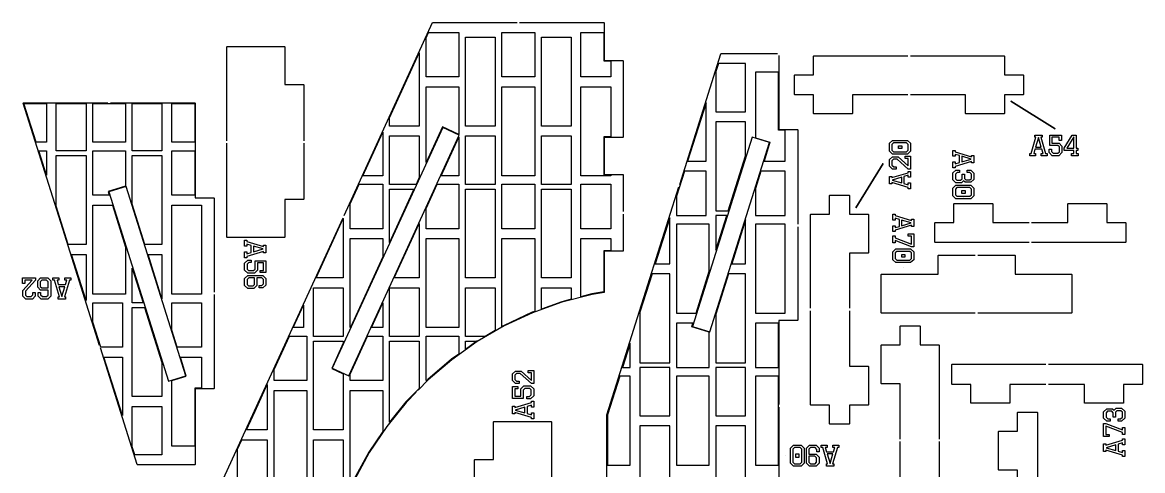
# Model space of a CAD drawing. Header units: metres. Extents: x 0 to 292, y 2 to 599.
# Drawn here: x 107 to 284, y 528 to 598.7 of the extents above; entities that cross this region are included whole.
import ezdxf

# ---------------------------------------------------------------- set-up
doc = ezdxf.new("R2010")
doc.units = ezdxf.units.M

msp = doc.modelspace()

# ---------------------------------------------------------------- linework, layer by layer
at = {"color": 0}
for p, q in [((157.85, 568.23), (171.83, 598.72)), ((171.83, 598.72), (171.87, 598.75)), ((171.87, 598.75), (185.19, 598.75)), ((185.59, 598.75), (198.92, 598.75)), ((198.92, 598.75), (198.97, 598.7)), ((198.97, 598.7), (198.97, 592.75)), ((139.32, 594.88), (139.37, 594.93)), ((139.32, 580.05), (139.32, 594.88)), ((139.37, 594.93), (148.43, 594.93)), ((148.43, 594.93), (148.48, 594.88)), ((148.48, 594.88), (148.48, 588.93)), ((210.88, 573.15), (217.4, 593.79)), ((217.4, 593.79), (217.44, 593.82)), ((217.44, 593.82), (226.34, 593.82)), ((226.55, 593.53), (226.55, 581.82)), ((232.05, 593.43), (232.1, 593.48)), ((232.05, 590.48), (232.05, 593.43)), ((232.1, 593.48), (246.93, 593.48)), ((247.33, 593.48), (262.16, 593.48)), ((262.16, 593.48), (262.21, 593.43)), ((262.21, 593.43), (262.21, 590.48)), ((198.97, 592.75), (201.92, 592.75)), ((201.92, 592.75), (201.97, 592.7)), ((201.97, 592.7), (201.97, 580.64)), ((229.05, 590.43), (229.1, 590.48)), ((229.05, 587.37), (229.05, 590.43)), ((229.1, 590.48), (232.05, 590.48)), ((262.21, 590.48), (265.16, 590.48)), ((265.16, 590.48), (265.21, 590.43)), ((265.21, 590.43), (265.21, 587.37)), ((148.48, 588.93), (151.43, 588.93)), ((151.43, 588.93), (151.48, 588.88)), ((151.48, 588.88), (151.48, 580.05)), ((107.15, 585.97), (107.2, 586.04)), ((113.4, 566.16), (107.15, 585.97)), ((107.2, 586.04), (120.53, 586.04)), ((120.94, 586.04), (134.27, 586.04)), ((134.27, 586.04), (134.32, 585.99)), ((134.32, 585.99), (134.32, 571.04)), ((229.1, 587.32), (229.05, 587.37)), ((232.05, 587.32), (229.1, 587.32)), ((232.05, 584.37), (232.05, 587.32)), ((246.93, 587.32), (238.21, 587.32)), ((238.21, 587.32), (238.21, 584.37)), ((256.05, 587.32), (247.33, 587.32)), ((256.05, 584.37), (256.05, 587.32)), ((265.16, 587.32), (262.21, 587.32)), ((262.21, 587.32), (262.21, 584.37)), ((265.21, 587.37), (265.16, 587.32)), ((232.1, 584.32), (232.05, 584.37)), ((238.16, 584.32), (232.1, 584.32)), ((238.21, 584.37), (238.16, 584.32)), ((256.1, 584.32), (256.05, 584.37)), ((262.16, 584.32), (256.1, 584.32)), ((262.21, 584.37), (262.16, 584.32)), ((173.43, 582.16), (155.99, 544.11)), ((158.6, 542.91), (176.04, 580.95)), ((176.04, 580.95), (173.43, 582.16)), ((201.97, 580.64), (201.92, 580.59)), ((222.31, 580.62), (212.89, 550.72)), ((225.05, 579.76), (222.31, 580.62)), ((226.55, 581.82), (229.5, 581.82)), ((229.5, 581.82), (229.55, 581.77)), ((229.55, 581.77), (229.55, 566.87)), ((139.32, 564.82), (139.32, 579.65)), ((151.48, 579.65), (151.48, 570.82)), ((201.92, 580.59), (198.97, 580.59)), ((198.97, 580.59), (198.97, 574.75)), ((215.63, 549.86), (225.05, 579.76)), ((198.97, 574.75), (201.92, 574.75)), ((201.92, 574.75), (201.97, 574.7)), ((201.97, 574.7), (201.97, 568.87)), ((123.4, 572.84), (120.66, 571.98)), ((120.66, 571.98), (130.08, 542.08)), ((132.82, 542.94), (123.4, 572.84)), ((204.24, 552.13), (210.76, 572.77)), ((134.32, 571.04), (137.27, 571.04)), ((137.27, 571.04), (137.32, 570.99)), ((137.32, 570.99), (137.32, 556.16)), ((151.43, 570.77), (148.48, 570.77)), ((148.48, 570.77), (148.48, 564.82)), ((151.48, 570.82), (151.43, 570.77)), ((234.55, 571.42), (234.6, 571.47)), ((234.55, 568.47), (234.55, 571.42)), ((234.6, 571.47), (237.66, 571.47)), ((237.66, 571.47), (237.71, 571.42)), ((237.71, 571.42), (237.71, 568.47)), ((254.22, 570.08), (254.27, 570.13)), ((254.22, 567.13), (254.22, 570.08)), ((254.27, 570.13), (260.33, 570.13)), ((260.33, 570.13), (260.38, 570.08)), ((260.38, 570.08), (260.38, 567.13)), ((272.22, 570.08), (272.27, 570.13)), ((272.22, 567.13), (272.22, 570.08)), ((272.27, 570.13), (278.33, 570.13)), ((278.33, 570.13), (278.38, 570.08)), ((278.38, 570.08), (278.38, 567.13)), ((201.97, 568.47), (201.97, 562.64)), ((231.55, 568.42), (231.6, 568.47)), ((231.55, 553.59), (231.55, 568.42)), ((231.6, 568.47), (234.55, 568.47)), ((237.71, 568.47), (240.66, 568.47)), ((240.66, 568.47), (240.71, 568.42)), ((240.71, 568.42), (240.71, 562.36)), ((143.71, 537.37), (157.69, 567.86)), ((229.55, 566.47), (229.55, 551.71)), ((251.22, 567.08), (251.27, 567.13)), ((251.22, 564.02), (251.22, 567.08)), ((251.27, 567.13), (254.22, 567.13)), ((260.38, 567.13), (266.1, 567.13)), ((266.5, 567.13), (272.22, 567.13)), ((278.38, 567.13), (281.33, 567.13)), ((281.33, 567.13), (281.38, 567.08)), ((281.38, 567.08), (281.38, 564.02)), ((119.22, 547.73), (113.4, 566.16)), ((139.37, 564.77), (139.32, 564.82)), ((148.43, 564.77), (139.37, 564.77)), ((148.48, 564.82), (148.43, 564.77)), ((251.27, 563.97), (251.22, 564.02)), ((266.1, 563.97), (251.27, 563.97)), ((281.33, 563.97), (266.5, 563.97)), ((281.38, 564.02), (281.33, 563.97)), ((201.92, 562.59), (198.97, 562.59)), ((198.97, 562.59), (198.97, 556.15)), ((201.97, 562.64), (201.92, 562.59)), ((240.66, 562.31), (237.71, 562.31)), ((237.71, 562.31), (237.71, 553.59)), ((240.71, 562.36), (240.66, 562.31)), ((251.71, 561.92), (251.76, 561.97)), ((251.71, 558.97), (251.71, 561.92)), ((251.76, 561.97), (257.59, 561.97)), ((257.99, 561.97), (263.82, 561.97)), ((263.82, 561.97), (263.87, 561.92)), ((263.87, 561.92), (263.87, 558.97)), ((242.71, 558.92), (242.76, 558.97)), ((242.71, 552.86), (242.71, 558.92)), ((242.76, 558.97), (251.71, 558.97)), ((263.87, 558.97), (272.82, 558.97)), ((272.82, 558.97), (272.87, 558.92)), ((272.87, 558.92), (272.87, 552.86)), ((198.93, 556.11), (197.03, 555.79)), ((198.97, 556.15), (198.93, 556.11)), ((137.32, 555.76), (137.32, 540.93)), ((192.27, 554.55), (187.62, 552.88)), ((197.03, 555.79), (192.27, 554.55)), ((187.62, 552.88), (183.15, 550.8)), ((231.55, 538.36), (231.55, 553.19)), ((237.71, 553.19), (237.71, 544.47)), ((242.76, 552.81), (242.71, 552.86)), ((257.59, 552.81), (242.76, 552.81)), ((272.82, 552.81), (257.99, 552.81)), ((272.87, 552.86), (272.82, 552.81)), ((183.15, 550.8), (178.89, 548.33)), ((199.39, 536.76), (204.24, 552.13)), ((212.89, 550.72), (215.63, 549.86)), ((229.5, 551.66), (226.55, 551.66)), ((226.55, 551.66), (226.55, 538.37)), ((229.55, 551.71), (229.5, 551.66)), ((245.71, 550.76), (245.76, 550.81)), ((245.71, 547.81), (245.71, 550.76)), ((245.76, 550.81), (248.82, 550.81)), ((248.82, 550.81), (248.87, 550.76)), ((248.87, 550.76), (248.87, 547.81)), ((125.17, 528.91), (119.35, 547.34)), ((178.89, 548.33), (174.86, 545.47)), ((242.71, 547.76), (242.76, 547.81)), ((242.71, 541.7), (242.71, 547.76)), ((242.76, 547.81), (245.71, 547.81)), ((248.87, 547.81), (251.82, 547.81)), ((251.82, 547.81), (251.87, 547.76)), ((251.87, 547.76), (251.87, 532.93)), ((174.86, 545.47), (171.12, 542.27)), ((155.99, 544.11), (158.6, 542.91)), ((237.71, 544.47), (240.66, 544.47)), ((240.66, 544.47), (240.71, 544.42)), ((240.71, 544.42), (240.71, 538.36)), ((253.87, 544.69), (253.92, 544.74)), ((253.87, 541.63), (253.87, 544.69)), ((253.92, 544.74), (268.75, 544.74)), ((269.15, 544.74), (283.98, 544.74)), ((283.98, 544.74), (284.03, 544.69)), ((284.03, 544.69), (284.03, 541.63)), ((130.08, 542.08), (132.82, 542.94)), ((171.12, 542.27), (169.53, 540.64)), ((242.76, 541.65), (242.71, 541.7)), ((137.27, 540.88), (134.32, 540.88)), ((134.32, 540.88), (134.32, 528.93)), ((137.32, 540.93), (137.27, 540.88)), ((169.26, 540.36), (167.67, 538.73)), ((245.71, 541.65), (242.76, 541.65)), ((245.71, 532.93), (245.71, 541.65)), ((253.92, 541.58), (253.87, 541.63)), ((256.87, 541.58), (253.92, 541.58)), ((256.87, 538.63), (256.87, 541.58)), ((268.75, 541.58), (263.03, 541.58)), ((263.03, 541.58), (263.03, 538.63)), ((274.87, 541.58), (269.15, 541.58)), ((274.87, 538.63), (274.87, 541.58)), ((283.98, 541.58), (281.03, 541.58)), ((281.03, 541.58), (281.03, 538.63)), ((284.03, 541.63), (283.98, 541.58)), ((167.67, 538.73), (164.58, 534.91)), ((231.6, 538.31), (231.55, 538.36)), ((234.55, 538.31), (231.6, 538.31)), ((234.55, 535.36), (234.55, 538.31)), ((240.66, 538.31), (237.71, 538.31)), ((237.71, 538.31), (237.71, 535.36)), ((240.71, 538.36), (240.66, 538.31)), ((256.92, 538.58), (256.87, 538.63)), ((262.98, 538.58), (256.92, 538.58)), ((263.03, 538.63), (262.98, 538.58)), ((274.92, 538.58), (274.87, 538.63)), ((280.98, 538.58), (274.92, 538.58)), ((281.03, 538.63), (280.98, 538.58)), ((138.81, 526.7), (143.71, 537.37)), ((199.39, 509.94), (199.39, 536.76)), ((226.55, 537.97), (226.55, 524.82)), ((264.28, 537.11), (264.33, 537.16)), ((264.28, 534.16), (264.28, 537.11)), ((264.33, 537.16), (267.39, 537.16)), ((267.39, 537.16), (267.44, 537.11)), ((267.44, 537.11), (267.44, 522.28)), ((164.58, 534.91), (161.83, 530.81)), ((181.46, 535.65), (181.51, 535.7)), ((181.46, 529.7), (181.46, 535.65)), ((181.51, 535.7), (190.57, 535.7)), ((190.57, 535.7), (190.62, 535.65)), ((190.62, 535.65), (190.62, 520.82)), ((234.6, 535.31), (234.55, 535.36)), ((237.66, 535.31), (234.6, 535.31)), ((237.71, 535.36), (237.66, 535.31)), ((261.28, 534.11), (261.33, 534.16)), ((261.28, 528.05), (261.28, 534.11)), ((261.33, 534.16), (264.28, 534.16)), ((245.71, 523.81), (245.71, 532.53)), ((251.87, 532.53), (251.87, 517.7)), ((161.83, 530.81), (159.47, 526.48)), ((178.46, 529.65), (178.51, 529.7)), ((178.46, 520.82), (178.46, 529.65)), ((178.51, 529.7), (181.46, 529.7)), ((125.21, 528.88), (125.17, 528.91)), ((134.27, 528.88), (125.21, 528.88)), ((134.32, 528.93), (134.27, 528.88)), ((261.33, 528), (261.28, 528.05)), ((264.28, 528), (261.33, 528)), ((264.28, 522.28), (264.28, 528))]:
    msp.add_line(p, q, dxfattribs=at)
at = {"color": 1}
for p, q in [((263.21, 586.32), (270.2, 581.96)), ((270.2, 581.96), (263.21, 586.32)), ((266.42, 578.05), (267.18, 580.61)), ((266.98, 580.61), (266.98, 580.96)), ((266.98, 580.96), (268.14, 580.96)), ((267.18, 580.61), (266.98, 580.61)), ((268.14, 580.61), (267.94, 580.61)), ((267.94, 580.61), (268.71, 578.05)), ((268.14, 580.96), (268.14, 580.61)), ((269.36, 579.32), (269.36, 580.96)), ((269.36, 580.96), (271.19, 580.96)), ((270.84, 580.61), (269.71, 580.61)), ((269.71, 580.61), (269.71, 579.67)), ((270.84, 580.11), (270.84, 580.61)), ((271.19, 580.96), (271.19, 580.11)), ((271.62, 578.86), (272.89, 580.96)), ((273.15, 580.65), (272.06, 578.86)), ((272.89, 580.96), (273.55, 580.96)), ((273.15, 578.86), (273.15, 580.65)), ((273.55, 580.96), (273.55, 578.86)), ((244.05, 579.65), (244.53, 580.11)), ((244.05, 578.41), (244.05, 579.65)), ((244.68, 579.72), (244.43, 579.48)), ((244.43, 579.48), (244.43, 578.58)), ((244.53, 580.11), (246.87, 580.11)), ((246.72, 579.72), (244.68, 579.72)), ((245.44, 578.81), (245.44, 579.25)), ((245.44, 579.25), (245.96, 579.25)), ((245.96, 579.25), (245.96, 578.81)), ((246.97, 579.47), (246.72, 579.72)), ((246.87, 580.11), (247.35, 579.65)), ((246.97, 578.58), (246.97, 579.47)), ((247.35, 579.65), (247.35, 578.41)), ((267.56, 580.55), (267.12, 579.06)), ((267.12, 579.06), (268.01, 579.06)), ((268.01, 579.06), (267.56, 580.55)), ((270.64, 579.32), (269.36, 579.32)), ((269.71, 579.67), (270.84, 579.67)), ((270.88, 579.08), (270.64, 579.32)), ((271.19, 580.11), (270.84, 580.11)), ((270.84, 579.67), (271.28, 579.21)), ((270.88, 578.3), (270.88, 579.08)), ((271.28, 579.21), (271.28, 578.18)), ((271.62, 578.51), (271.62, 578.86)), ((272.06, 578.86), (273.15, 578.86)), ((273.55, 578.86), (273.82, 578.86)), ((273.82, 578.86), (273.82, 578.51)), ((244.53, 577.95), (244.05, 578.41)), ((244.05, 577.07), (244.53, 577.53)), ((244.05, 576.05), (244.05, 577.07)), ((244.43, 578.58), (244.68, 578.33)), ((244.66, 577.13), (244.43, 576.9)), ((246.87, 577.95), (244.53, 577.95)), ((244.53, 577.53), (245.4, 577.53)), ((245.27, 577.13), (244.66, 577.13)), ((244.68, 578.33), (246.72, 578.33)), ((247, 575.57), (245.27, 577.13)), ((245.4, 577.53), (247, 576.07)), ((245.96, 578.81), (245.44, 578.81)), ((246.49, 577.25), (246.49, 577.6)), ((246.49, 577.6), (247.35, 577.6)), ((247, 577.25), (246.49, 577.25)), ((246.72, 578.33), (246.97, 578.58)), ((247.35, 578.41), (246.87, 577.95)), ((247, 576.07), (247, 577.25)), ((247.35, 577.6), (247.35, 575.57)), ((254.06, 577.61), (254.06, 578.54)), ((254.06, 578.54), (254.41, 578.54)), ((254.41, 577.61), (254.06, 577.61)), ((254.41, 578.54), (254.41, 578.32)), ((254.41, 578.32), (257.01, 577.54)), ((255.09, 577.71), (254.41, 577.91)), ((254.41, 577.91), (254.41, 577.61)), ((255.09, 576.61), (255.09, 577.71)), ((255.44, 577.61), (255.44, 576.71)), ((256.94, 577.16), (255.44, 577.61)), ((255.44, 576.71), (256.94, 577.16)), ((257.01, 577.54), (257.01, 577.75)), ((257.01, 577.75), (257.36, 577.75)), ((257.36, 577.75), (257.36, 576.57)), ((266.2, 577.7), (266.2, 578.05)), ((266.2, 578.05), (266.42, 578.05)), ((267.12, 577.7), (266.2, 577.7)), ((267.02, 578.72), (266.82, 578.05)), ((266.82, 578.05), (267.12, 578.05)), ((268.11, 578.72), (267.02, 578.72)), ((267.12, 578.05), (267.12, 577.7)), ((268.01, 577.7), (268.01, 578.05)), ((268.01, 578.05), (268.31, 578.05)), ((268.93, 577.7), (268.01, 577.7)), ((268.31, 578.05), (268.11, 578.72)), ((268.71, 578.05), (268.93, 578.05)), ((268.93, 578.05), (268.93, 577.7)), ((269.28, 578.18), (269.28, 578.73)), ((269.28, 578.73), (269.64, 578.73)), ((269.73, 577.7), (269.28, 578.18)), ((269.64, 578.73), (269.64, 578.34)), ((269.64, 578.34), (269.9, 578.07)), ((270.82, 577.7), (269.73, 577.7)), ((269.9, 578.07), (270.65, 578.07)), ((270.65, 578.07), (270.88, 578.3)), ((271.28, 578.18), (270.82, 577.7)), ((273.15, 578.51), (271.62, 578.51)), ((272.8, 577.7), (272.8, 578.05)), ((272.8, 578.05), (273.15, 578.05)), ((273.85, 577.7), (272.8, 577.7)), ((273.15, 578.05), (273.15, 578.51)), ((273.82, 578.51), (273.55, 578.51)), ((273.55, 578.51), (273.55, 578.05)), ((273.55, 578.05), (273.85, 578.05)), ((273.85, 578.05), (273.85, 577.7)), ((238.71, 569.47), (243.05, 576.46)), ((243.05, 576.46), (238.71, 569.47)), ((244.53, 575.59), (244.05, 576.05)), ((244.43, 576.9), (244.43, 576.22)), ((244.43, 576.22), (244.7, 575.96)), ((245.09, 575.59), (244.53, 575.59)), ((244.7, 575.96), (245.09, 575.96)), ((245.09, 575.96), (245.09, 575.59)), ((247.35, 575.57), (247, 575.57)), ((254.06, 575.78), (254.06, 576.71)), ((254.06, 576.71), (254.41, 576.71)), ((254.41, 575.78), (254.06, 575.78)), ((254.06, 574.97), (254.54, 575.43)), ((257.01, 576.77), (254.41, 576)), ((254.41, 576.71), (254.41, 576.4)), ((254.41, 576.4), (255.09, 576.61)), ((254.41, 576), (254.41, 575.78)), ((254.54, 575.43), (255.1, 575.43)), ((255.1, 575.43), (255.1, 575.06)), ((256.32, 575.06), (256.32, 575.42)), ((256.32, 575.42), (256.88, 575.42)), ((256.88, 575.42), (257.36, 574.96)), ((257.01, 576.57), (257.01, 576.77)), ((257.36, 576.57), (257.01, 576.57)), ((244.05, 573.25), (244.05, 574.43)), ((244.05, 574.43), (244.4, 574.43)), ((244.4, 574.23), (247, 575)), ((244.4, 574.43), (244.4, 574.23)), ((245.97, 574.29), (244.47, 573.84)), ((244.47, 573.84), (245.97, 573.39)), ((245.97, 573.39), (245.97, 574.29)), ((247, 574.6), (246.32, 574.39)), ((246.32, 574.39), (246.32, 573.29)), ((247, 575), (247, 575.22)), ((247, 575.22), (247.35, 575.22)), ((247, 574.29), (247, 574.6)), ((247.35, 574.29), (247, 574.29)), ((247.35, 575.22), (247.35, 574.29)), ((254.06, 573.86), (254.06, 574.97)), ((254.54, 573.4), (254.06, 573.86)), ((254.71, 575.06), (254.44, 574.79)), ((254.44, 574.79), (254.44, 574.03)), ((254.44, 574.03), (254.67, 573.81)), ((254.67, 573.81), (255.28, 573.81)), ((255.1, 575.06), (254.71, 575.06)), ((255.28, 573.81), (255.53, 574.04)), ((255.73, 573.71), (255.41, 573.4)), ((255.53, 574.04), (255.53, 574.8)), ((255.53, 574.8), (255.88, 574.8)), ((255.97, 573.49), (255.73, 573.71)), ((255.88, 574.8), (255.88, 574.1)), ((255.88, 574.1), (256.09, 573.89)), ((256.09, 573.89), (256.75, 573.89)), ((256.71, 575.06), (256.32, 575.06)), ((256.98, 574.79), (256.71, 575.06)), ((256.75, 573.89), (256.98, 574.12)), ((257.36, 573.94), (256.88, 573.49)), ((256.98, 574.12), (256.98, 574.79)), ((257.36, 574.96), (257.36, 573.94)), ((244.4, 573.25), (244.05, 573.25)), ((247, 572.68), (244.4, 573.46)), ((244.4, 573.46), (244.4, 573.25)), ((246.32, 573.29), (247, 573.09)), ((247, 573.09), (247, 573.39)), ((247, 573.39), (247.35, 573.39)), ((247, 572.46), (247, 572.68)), ((247.35, 572.46), (247, 572.46)), ((247.35, 573.39), (247.35, 572.46)), ((254.06, 572.59), (254.54, 573.05)), ((254.06, 571.35), (254.06, 572.59)), ((254.69, 572.67), (254.44, 572.42)), ((254.44, 572.42), (254.44, 571.53)), ((255.41, 573.4), (254.54, 573.4)), ((254.54, 573.05), (256.88, 573.05)), ((256.73, 572.67), (254.69, 572.67)), ((255.45, 571.75), (255.45, 572.19)), ((255.45, 572.19), (255.97, 572.19)), ((255.97, 571.75), (255.45, 571.75)), ((256.88, 573.49), (255.97, 573.49)), ((255.97, 572.19), (255.97, 571.75)), ((256.98, 572.42), (256.73, 572.67)), ((256.88, 573.05), (257.36, 572.59)), ((256.98, 571.52), (256.98, 572.42)), ((257.36, 572.59), (257.36, 571.35)), ((254.54, 570.89), (254.06, 571.35)), ((254.44, 571.53), (254.69, 571.28)), ((256.88, 570.89), (254.54, 570.89)), ((254.69, 571.28), (256.73, 571.28)), ((255.71, 571.13), (255.71, 571.13)), ((255.71, 571.13), (255.71, 571.13)), ((256.73, 571.28), (256.98, 571.52)), ((257.36, 571.35), (256.88, 570.89)), ((244.57, 567.53), (244.57, 568.46)), ((244.57, 568.46), (244.93, 568.46)), ((244.93, 568.46), (244.93, 568.24)), ((244.93, 568.24), (247.51, 567.47)), ((244.93, 567.53), (244.57, 567.53)), ((244.57, 565.71), (244.57, 566.64)), ((244.57, 566.64), (244.93, 566.64)), ((245.6, 567.63), (244.93, 567.84)), ((244.93, 567.84), (244.93, 567.53)), ((247.51, 566.7), (244.93, 565.93)), ((244.93, 566.64), (244.93, 566.33)), ((244.93, 566.33), (245.6, 566.53)), ((245.6, 566.53), (245.6, 567.63)), ((245.95, 567.53), (245.95, 566.64)), ((247.45, 567.09), (245.95, 567.53)), ((245.95, 566.64), (247.45, 567.09)), ((247.51, 567.47), (247.51, 567.67)), ((247.51, 567.67), (247.87, 567.67)), ((247.51, 566.5), (247.51, 566.7)), ((247.87, 566.5), (247.51, 566.5)), ((247.87, 567.67), (247.87, 566.5)), ((244.93, 565.71), (244.57, 565.71)), ((244.57, 563.95), (244.57, 565.05)), ((244.57, 565.05), (244.93, 565.05)), ((244.93, 565.93), (244.93, 565.71)), ((244.93, 565.05), (244.93, 564.73)), ((244.93, 564.73), (247.51, 563.73)), ((247.01, 565.01), (247.01, 565.36)), ((247.01, 565.36), (247.87, 565.36)), ((247.51, 565.01), (247.01, 565.01)), ((247.51, 563.73), (247.51, 565.01)), ((247.87, 565.36), (247.87, 563.31)), ((142.13, 563.41), (142.13, 564.36)), ((142.13, 564.36), (142.49, 564.36)), ((142.49, 563.41), (142.13, 563.41)), ((142.49, 564.36), (142.49, 564.14)), ((142.49, 564.14), (145.13, 563.35)), ((143.18, 563.52), (142.49, 563.72)), ((142.49, 563.72), (142.49, 563.41)), ((143.18, 562.39), (143.18, 563.52)), ((143.54, 563.41), (143.54, 562.5)), ((145.06, 562.96), (143.54, 563.41)), ((143.54, 562.5), (145.06, 562.96)), ((143.81, 563.77), (143.81, 563.77)), ((143.81, 563.77), (143.81, 563.77)), ((145.13, 563.35), (145.13, 563.55)), ((145.13, 563.55), (145.49, 563.55)), ((145.49, 563.55), (145.49, 562.36)), ((244.93, 563.95), (244.57, 563.95)), ((244.57, 562.5), (245.06, 562.96)), ((247.51, 563.31), (244.93, 564.31)), ((244.93, 564.31), (244.93, 563.95)), ((245.06, 562.96), (247.38, 562.96)), ((247.38, 562.96), (247.87, 562.5)), ((247.87, 563.31), (247.51, 563.31)), ((142.13, 561.55), (142.13, 562.5)), ((142.13, 562.5), (142.49, 562.5)), ((142.49, 561.55), (142.13, 561.55)), ((142.13, 560.73), (142.62, 561.19)), ((145.13, 562.56), (142.49, 561.78)), ((142.49, 562.5), (142.49, 562.19)), ((142.49, 562.19), (143.18, 562.39)), ((142.49, 561.78), (142.49, 561.55)), ((142.62, 561.19), (143.19, 561.19)), ((143.19, 561.19), (143.19, 560.82)), ((145.13, 562.36), (145.13, 562.56)), ((145.49, 562.36), (145.13, 562.36)), ((244.57, 561.27), (244.57, 562.5)), ((245.06, 560.81), (244.57, 561.27)), ((245.21, 562.58), (244.95, 562.33)), ((244.95, 562.33), (244.95, 561.44)), ((244.95, 561.44), (245.21, 561.19)), ((247.23, 562.58), (245.21, 562.58)), ((245.21, 561.19), (247.23, 561.19)), ((245.96, 561.67), (245.96, 562.11)), ((245.96, 562.11), (246.48, 562.11)), ((246.48, 561.67), (245.96, 561.67)), ((246.48, 562.11), (246.48, 561.67)), ((247.49, 562.33), (247.23, 562.58)), ((247.23, 561.19), (247.49, 561.44)), ((247.87, 561.27), (247.38, 560.81)), ((247.49, 561.44), (247.49, 562.33)), ((247.87, 562.5), (247.87, 561.27)), ((142.13, 559.6), (142.13, 560.73)), ((142.62, 559.14), (142.13, 559.6)), ((142.79, 560.82), (142.52, 560.55)), ((142.52, 560.55), (142.52, 559.78)), ((142.52, 559.78), (142.75, 559.55)), ((142.75, 559.55), (143.55, 559.55)), ((143.19, 560.82), (142.79, 560.82)), ((143.55, 559.55), (143.8, 559.79)), ((144.16, 559.59), (143.68, 559.14)), ((143.8, 559.79), (143.8, 561.11)), ((143.8, 561.11), (145.49, 561.11)), ((145.13, 560.75), (144.16, 560.75)), ((144.16, 560.75), (144.16, 559.59)), ((144.61, 559.23), (144.61, 559.58)), ((144.61, 559.58), (145.13, 559.58)), ((145.13, 559.58), (145.13, 560.75)), ((145.49, 561.11), (145.49, 559.23)), ((247.38, 560.81), (245.06, 560.81)), ((246.22, 559.97), (246.22, 559.97)), ((246.22, 559.97), (246.22, 559.97)), ((107.02, 557.52), (107.02, 558.4)), ((107.02, 558.4), (109.08, 558.4)), ((107.09, 556.41), (108.58, 558.04)), ((108.58, 558.04), (107.38, 558.04)), ((107.38, 558.04), (107.38, 557.52)), ((109.08, 558.04), (107.5, 556.28)), ((109.08, 558.4), (109.08, 558.04)), ((109.44, 557.91), (109.9, 558.4)), ((109.44, 556.93), (109.44, 557.91)), ((110.08, 558.01), (109.85, 557.78)), ((109.85, 557.78), (109.85, 557.06)), ((109.9, 558.4), (111.03, 558.4)), ((110.85, 558.01), (110.08, 558.01)), ((111.11, 557.75), (110.85, 558.01)), ((111.03, 558.4), (111.49, 557.91)), ((111.11, 556.82), (111.11, 557.75)), ((111.49, 557.91), (111.49, 555.53)), ((111.85, 558.04), (111.85, 558.4)), ((111.85, 558.4), (112.8, 558.4)), ((112.08, 558.04), (111.85, 558.04)), ((112.86, 555.4), (112.08, 558.04)), ((112.8, 558.04), (112.49, 558.04)), ((112.49, 558.04), (112.69, 557.35)), ((112.8, 558.4), (112.8, 558.04)), ((114.44, 558.04), (113.65, 555.4)), ((113.71, 558.04), (113.71, 558.4)), ((113.71, 558.4), (114.66, 558.4)), ((114.02, 558.04), (113.71, 558.04)), ((113.82, 557.35), (114.02, 558.04)), ((114.66, 558.04), (114.44, 558.04)), ((114.66, 558.4), (114.66, 558.04)), ((142.13, 558.31), (142.62, 558.78)), ((142.13, 557.18), (142.13, 558.31)), ((142.78, 558.39), (142.52, 558.13)), ((142.52, 558.13), (142.52, 557.36)), ((143.68, 559.14), (142.62, 559.14)), ((142.62, 558.78), (145, 558.78)), ((143.71, 558.39), (142.78, 558.39)), ((143.71, 557.37), (143.71, 558.39)), ((144.84, 558.39), (144.07, 558.39)), ((144.07, 558.39), (144.07, 557.17)), ((145.49, 559.23), (144.61, 559.23)), ((145.1, 558.13), (144.84, 558.39)), ((145, 558.78), (145.49, 558.31)), ((145.1, 557.45), (145.1, 558.13)), ((145.49, 558.31), (145.49, 557.27)), ((107.38, 557.52), (107.02, 557.52)), ((107.09, 555.53), (107.09, 556.41)), ((107.5, 556.28), (107.5, 555.66)), ((108.68, 555.7), (108.68, 556.1)), ((108.68, 556.1), (109.06, 556.1)), ((109.06, 556.1), (109.06, 555.53)), ((109.89, 556.46), (109.44, 556.93)), ((109.53, 555.53), (109.53, 556.1)), ((109.53, 556.1), (109.9, 556.1)), ((109.85, 557.06), (110.09, 556.82)), ((111.11, 556.46), (109.89, 556.46)), ((109.9, 556.1), (109.9, 555.7)), ((110.09, 556.82), (111.11, 556.82)), ((111.11, 555.69), (111.11, 556.46)), ((112.69, 557.35), (113.82, 557.35)), ((113.71, 556.99), (112.8, 556.99)), ((112.8, 556.99), (113.26, 555.47)), ((113.26, 555.47), (113.71, 556.99)), ((115.38, 556.72), (115.38, 556.72)), ((115.38, 556.72), (115.38, 556.72)), ((142.62, 556.72), (142.13, 557.18)), ((142.52, 557.36), (142.75, 557.13)), ((143.6, 556.72), (142.62, 556.72)), ((142.75, 557.13), (143.47, 557.13)), ((143.47, 557.13), (143.71, 557.37)), ((144.07, 557.17), (143.6, 556.72)), ((144.43, 556.81), (144.43, 557.18)), ((144.43, 557.18), (144.83, 557.18)), ((145, 556.81), (144.43, 556.81)), ((144.83, 557.18), (145.1, 557.45)), ((145.49, 557.27), (145, 556.81)), ((107.55, 555.04), (107.09, 555.53)), ((107.5, 555.66), (107.73, 555.43)), ((108.59, 555.04), (107.55, 555.04)), ((107.73, 555.43), (108.41, 555.43)), ((108.41, 555.43), (108.68, 555.7)), ((109.06, 555.53), (108.59, 555.04)), ((109.99, 555.04), (109.53, 555.53)), ((109.9, 555.7), (110.17, 555.43)), ((111.03, 555.04), (109.99, 555.04)), ((110.17, 555.43), (110.85, 555.43)), ((110.85, 555.43), (111.11, 555.69)), ((111.49, 555.53), (111.03, 555.04)), ((112.66, 555.4), (112.86, 555.4)), ((112.66, 555.04), (112.66, 555.4)), ((113.85, 555.04), (112.66, 555.04)), ((113.65, 555.4), (113.85, 555.4)), ((113.85, 555.4), (113.85, 555.04)), ((184.45, 543.22), (184.94, 543.68)), ((184.94, 543.68), (185.82, 543.68)), ((185.82, 543.68), (187.45, 542.19)), ((186.93, 543.39), (186.93, 543.75)), ((186.93, 543.75), (187.81, 543.75)), ((187.81, 543.75), (187.81, 541.69)), ((184.45, 542.18), (184.45, 543.22)), ((184.94, 541.71), (184.45, 542.18)), ((185.07, 543.27), (184.84, 543.04)), ((184.84, 543.04), (184.84, 542.36)), ((184.84, 542.36), (185.11, 542.09)), ((185.51, 541.71), (184.94, 541.71)), ((185.69, 543.27), (185.07, 543.27)), ((185.11, 542.09), (185.51, 542.09)), ((185.51, 542.09), (185.51, 541.71)), ((187.45, 541.69), (185.69, 543.27)), ((187.45, 543.39), (186.93, 543.39)), ((187.45, 542.19), (187.45, 543.39)), ((187.81, 541.69), (187.45, 541.69)), ((184.45, 539.36), (184.45, 541.24)), ((184.45, 541.24), (185.33, 541.24)), ((185.33, 540.89), (184.81, 540.89)), ((184.81, 540.89), (184.81, 539.72)), ((185.33, 541.24), (185.33, 540.89)), ((185.78, 540.88), (186.26, 541.33)), ((185.78, 539.72), (185.78, 540.88)), ((186.39, 540.92), (186.14, 540.68)), ((186.14, 540.68), (186.14, 539.36)), ((186.26, 541.33), (187.32, 541.33)), ((187.19, 540.92), (186.39, 540.92)), ((187.15, 539.65), (187.42, 539.92)), ((187.42, 540.69), (187.19, 540.92)), ((187.32, 541.33), (187.81, 540.87)), ((187.42, 539.92), (187.42, 540.69)), ((187.81, 540.87), (187.81, 539.74)), ((186.14, 539.36), (184.45, 539.36)), ((184.81, 539.72), (185.78, 539.72)), ((184.81, 537.91), (187.45, 538.69)), ((186.75, 539.28), (186.75, 539.65)), ((186.75, 539.65), (187.15, 539.65)), ((187.32, 539.28), (186.75, 539.28)), ((187.45, 538.28), (186.76, 538.08)), ((187.81, 539.74), (187.32, 539.28)), ((187.45, 538.69), (187.45, 538.92)), ((187.45, 538.92), (187.81, 538.92)), ((187.45, 537.97), (187.45, 538.28)), ((187.81, 538.92), (187.81, 537.97)), ((184.45, 536.92), (184.45, 538.11)), ((184.45, 538.11), (184.81, 538.11)), ((184.81, 536.92), (184.45, 536.92)), ((184.81, 538.11), (184.81, 537.91)), ((187.45, 536.33), (184.81, 537.12)), ((184.81, 537.12), (184.81, 536.92)), ((186.4, 537.97), (184.88, 537.51)), ((184.88, 537.51), (186.4, 537.06)), ((186.13, 536.7), (186.13, 536.7)), ((186.13, 536.7), (186.13, 536.7)), ((186.4, 537.06), (186.4, 537.97)), ((186.76, 538.08), (186.76, 536.95)), ((186.76, 536.95), (187.45, 536.75)), ((187.81, 537.97), (187.45, 537.97)), ((187.45, 536.75), (187.45, 537.06)), ((187.45, 537.06), (187.81, 537.06)), ((187.81, 537.06), (187.81, 536.11)), ((277.87, 537.26), (278.36, 537.73)), ((277.87, 536.23), (277.87, 537.26)), ((278.49, 537.32), (278.25, 537.09)), ((278.25, 537.09), (278.25, 536.4)), ((278.25, 536.4), (278.53, 536.14)), ((278.36, 537.73), (279.28, 537.73)), ((279.15, 537.32), (278.49, 537.32)), ((279.37, 537.1), (279.15, 537.32)), ((279.28, 537.73), (279.52, 537.5)), ((279.37, 536.4), (279.37, 537.1)), ((279.73, 536.4), (279.37, 536.4)), ((279.52, 537.5), (279.84, 537.81)), ((279.54, 537.58), (279.54, 537.58)), ((279.54, 537.58), (279.54, 537.58)), ((279.97, 537.4), (279.73, 537.16)), ((279.73, 537.16), (279.73, 536.4)), ((279.84, 537.81), (280.72, 537.81)), ((280.59, 537.4), (279.97, 537.4)), ((280.55, 536.13), (280.83, 536.4)), ((280.83, 537.18), (280.59, 537.4)), ((280.72, 537.81), (281.21, 537.35)), ((280.83, 536.4), (280.83, 537.18)), ((281.21, 537.35), (281.21, 536.22)), ((187.45, 536.11), (187.45, 536.33)), ((187.81, 536.11), (187.45, 536.11)), ((278.36, 535.77), (277.87, 536.23)), ((277.87, 533.32), (277.87, 535.4)), ((277.87, 535.4), (278.22, 535.4)), ((278.22, 535.4), (280.86, 534.39)), ((280.86, 533.97), (278.22, 534.98)), ((278.22, 534.98), (278.22, 533.68)), ((278.92, 535.77), (278.36, 535.77)), ((278.53, 536.14), (278.92, 536.14)), ((278.92, 536.14), (278.92, 535.77)), ((280.16, 535.76), (280.16, 536.13)), ((280.16, 536.13), (280.55, 536.13)), ((280.72, 535.76), (280.16, 535.76)), ((281.21, 536.22), (280.72, 535.76)), ((280.86, 534.39), (280.86, 534.76)), ((280.86, 534.76), (281.21, 534.76)), ((281.21, 534.76), (281.21, 533.63)), ((278.74, 533.32), (277.87, 533.32)), ((278.22, 533.68), (278.74, 533.68)), ((278.74, 533.68), (278.74, 533.32)), ((280.86, 533.63), (280.86, 533.97)), ((281.21, 533.63), (280.86, 533.63)), ((280.86, 532.74), (280.86, 532.97)), ((280.86, 532.97), (281.21, 532.97)), ((281.21, 532.97), (281.21, 532.02)), ((228.39, 531.48), (228.85, 531.97)), ((228.39, 529.14), (228.39, 531.48)), ((229.03, 531.59), (228.78, 531.33)), ((228.78, 531.33), (228.78, 529.29)), ((228.85, 531.97), (230.1, 531.97)), ((229.93, 531.59), (229.03, 531.59)), ((230.18, 531.33), (229.93, 531.59)), ((230.1, 531.97), (230.56, 531.48)), ((230.18, 529.29), (230.18, 531.33)), ((230.56, 531.48), (230.56, 529.14)), ((230.92, 531.48), (231.38, 531.97)), ((230.92, 529.14), (230.92, 531.48)), ((231.56, 531.59), (231.3, 531.33)), ((231.3, 531.33), (231.3, 530.57)), ((231.38, 531.97), (232.45, 531.97)), ((232.28, 531.59), (231.56, 531.59)), ((232.54, 531.31), (232.28, 531.59)), ((232.45, 531.97), (232.91, 531.48)), ((232.54, 530.93), (232.54, 531.31)), ((232.91, 531.48), (232.91, 530.93)), ((233.26, 531.62), (233.26, 531.97)), ((233.26, 531.97), (234.2, 531.97)), ((233.49, 531.62), (233.26, 531.62)), ((234.26, 529), (233.49, 531.62)), ((234.2, 531.62), (233.89, 531.62)), ((233.89, 531.62), (234.1, 530.93)), ((234.2, 531.97), (234.2, 531.62)), ((235.82, 531.62), (235.04, 529)), ((235.1, 531.62), (235.1, 531.97)), ((235.1, 531.97), (236.04, 531.97)), ((235.41, 531.62), (235.1, 531.62)), ((235.21, 530.93), (235.41, 531.62)), ((236.04, 531.62), (235.82, 531.62)), ((236.04, 531.97), (236.04, 531.62)), ((277.87, 530.97), (277.87, 532.16)), ((277.87, 532.16), (278.22, 532.16)), ((278.22, 531.96), (280.86, 532.74)), ((278.22, 532.16), (278.22, 531.96)), ((280.86, 530.39), (278.22, 531.18)), ((278.22, 531.18), (278.22, 530.97)), ((279.81, 532.02), (278.29, 531.57)), ((278.29, 531.57), (279.81, 531.12)), ((279.81, 531.12), (279.81, 532.02)), ((280.86, 532.33), (280.17, 532.13)), ((280.17, 532.13), (280.17, 531.01)), ((280.86, 532.02), (280.86, 532.33)), ((281.21, 532.02), (280.86, 532.02)), ((280.86, 530.8), (280.86, 531.12)), ((280.86, 531.12), (281.21, 531.12)), ((281.21, 531.12), (281.21, 530.17)), ((227.55, 530.31), (227.55, 530.31)), ((227.55, 530.31), (227.55, 530.31)), ((228.78, 529.29), (229.03, 529.03)), ((229.26, 530.58), (229.7, 530.58)), ((229.26, 530.04), (229.26, 530.58)), ((229.7, 530.04), (229.26, 530.04)), ((229.7, 530.58), (229.7, 530.04)), ((229.93, 529.03), (230.18, 529.29)), ((231.3, 530.57), (232.46, 530.57)), ((232.26, 530.21), (231.3, 530.21)), ((231.3, 530.21), (231.3, 529.29)), ((231.3, 529.29), (231.56, 529.03)), ((232.5, 529.97), (232.26, 530.21)), ((232.46, 530.57), (232.91, 530.1)), ((232.5, 529.27), (232.5, 529.97)), ((232.91, 530.93), (232.54, 530.93)), ((232.91, 530.1), (232.91, 529.14)), ((234.1, 530.93), (235.21, 530.93)), ((235.1, 530.58), (234.2, 530.58)), ((234.2, 530.58), (234.65, 529.07)), ((234.65, 529.07), (235.1, 530.58)), ((278.22, 530.97), (277.87, 530.97)), ((280.17, 531.01), (280.86, 530.8)), ((280.86, 530.17), (280.86, 530.39)), ((281.21, 530.17), (280.86, 530.17)), ((228.85, 528.65), (228.39, 529.14)), ((230.1, 528.65), (228.85, 528.65)), ((229.03, 529.03), (229.93, 529.03)), ((230.56, 529.14), (230.1, 528.65)), ((231.38, 528.65), (230.92, 529.14)), ((232.45, 528.65), (231.38, 528.65)), ((231.56, 529.03), (232.28, 529.03)), ((232.28, 529.03), (232.5, 529.27)), ((232.91, 529.14), (232.45, 528.65)), ((234.06, 529), (234.26, 529)), ((234.06, 528.65), (234.06, 529)), ((235.24, 528.65), (234.06, 528.65)), ((235.04, 529), (235.24, 529)), ((235.24, 529), (235.24, 528.65))]:
    msp.add_line(p, q, dxfattribs=at)
at = {"color": 2}
for points in [[(170.8, 596.29), (171.21, 597.18), (175.98, 597.18), (175.98, 590.16), (170.8, 590.16)], [(182.8, 597.18), (187.98, 597.18), (187.98, 590.16), (182.8, 590.16)], [(195.28, 597.18), (198.89, 597.18), (198.89, 592.67), (199.98, 592.67), (199.98, 590.16), (195.28, 590.16)], [(177.02, 596.42), (181.72, 596.42), (181.72, 582.38), (177.02, 582.38)], [(189.02, 596.42), (193.72, 596.42), (193.72, 582.38), (189.02, 582.38)], [(165.02, 583.68), (169.72, 593.94), (169.72, 582.38), (165.02, 582.38)], [(216.6, 590.99), (216.6, 584.6), (221.3, 584.6), (221.3, 592.26), (217, 592.26)], [(222.86, 580.53), (225.15, 579.81), (224.21, 576.82), (227.56, 576.82), (227.56, 581.74), (226.47, 581.74), (226.47, 590.87), (222.86, 590.87)], [(170.8, 588.59), (175.98, 588.59), (175.98, 581.06), (173.39, 582.26), (170.8, 576.61)], [(182.8, 588.59), (187.98, 588.59), (187.98, 574.54), (182.8, 574.54)], [(195.28, 588.59), (199.98, 588.59), (199.98, 580.67), (198.89, 580.67), (198.89, 574.67), (199.98, 574.67), (199.98, 574.54), (195.28, 574.54)], [(107.24, 585.96), (110.81, 585.96), (110.81, 579.83), (109.17, 579.83)], [(112.37, 585.96), (117.07, 585.96), (117.07, 578.44), (112.37, 578.44)], [(118.15, 585.96), (123.33, 585.96), (123.33, 579.83), (118.15, 579.83)], [(124.37, 585.96), (129.07, 585.96), (129.07, 578.44), (124.37, 578.44)], [(130.63, 585.96), (134.24, 585.96), (134.24, 579.83), (130.63, 579.83)], [(212.13, 576.82), (215.04, 576.82), (215.04, 586.05)], [(216.6, 568.99), (218.56, 568.99), (221.3, 577.67), (221.3, 583.03), (216.6, 583.03)], [(163.98, 581.41), (163.98, 574.54), (160.83, 574.54)], [(165.02, 580.81), (169.72, 580.81), (169.72, 574.25), (169.22, 573.15), (165.02, 573.15)], [(175.98, 580.64), (175.98, 574.54), (173.18, 574.54)], [(177.02, 580.81), (181.72, 580.81), (181.72, 573.15), (177.02, 573.15)], [(189.02, 580.81), (193.72, 580.81), (193.72, 573.15), (189.02, 573.15)], [(109.6, 578.47), (110.81, 578.47), (110.81, 574.64)], [(113.48, 566.18), (112.37, 569.7), (112.37, 577.71), (117.07, 577.71), (117.07, 563.67), (114.27, 563.67)], [(118.15, 578.47), (123.33, 578.47), (123.33, 572.9), (120.56, 572.03), (120.74, 571.45), (118.15, 571.45)], [(124.37, 570.02), (124.37, 577.71), (129.07, 577.71), (129.07, 563.67), (126.37, 563.67)], [(130.63, 578.47), (134.24, 578.47), (134.24, 571.45), (130.63, 571.45)], [(210.38, 571.29), (210.38, 568.23), (215.04, 568.23), (215.04, 575.25), (211.63, 575.25)], [(222.86, 572.54), (222.86, 568.23), (227.56, 568.23), (227.56, 575.25), (223.71, 575.25)], [(158.8, 570.11), (160.21, 573.18), (163.98, 573.18), (163.98, 566.16), (158.8, 566.16)], [(165.02, 572.42), (168.88, 572.42), (165.02, 563.99)], [(170.8, 569.34), (172.56, 573.18), (175.98, 573.18), (175.98, 566.16), (170.8, 566.16)], [(177.02, 572.42), (181.72, 572.42), (181.72, 558.38), (177.02, 558.38)], [(182.8, 573.18), (187.98, 573.18), (187.98, 566.16), (182.8, 566.16)], [(189.02, 572.42), (193.72, 572.42), (193.72, 558.38), (189.02, 558.38)], [(195.28, 573.18), (199.98, 573.18), (199.98, 566.16), (195.28, 566.16)], [(118.15, 569.88), (121.24, 569.88), (123.33, 563.24), (123.33, 555.83), (118.15, 555.83)], [(130.63, 569.88), (135.33, 569.88), (135.33, 555.83), (130.63, 555.83)], [(216.6, 562.76), (218.33, 568.26), (216.6, 568.26)], [(157.72, 567.75), (157.72, 558.38), (153.42, 558.38)], [(169.72, 566.98), (169.72, 558.38), (165.78, 558.38)], [(207, 560.6), (209.3, 560.6), (209.3, 567.88)], [(210.38, 552.82), (213.47, 552.82), (215.56, 559.46), (215.56, 566.87), (210.38, 566.87)], [(219.1, 560.6), (221.3, 560.6), (221.3, 567.59)], [(222.86, 552.82), (227.56, 552.82), (227.56, 566.87), (222.86, 566.87)], [(158.8, 564.59), (163.98, 564.59), (163.98, 561.72), (158.85, 550.54), (158.8, 550.54)], [(170.8, 564.59), (175.98, 564.59), (175.98, 550.54), (170.8, 550.54)], [(182.8, 564.59), (187.98, 564.59), (187.98, 553.1), (187.59, 552.96), (183.12, 550.88), (182.8, 550.69)], [(195.28, 564.59), (199.98, 564.59), (199.98, 562.67), (198.89, 562.67), (198.89, 556.18), (197.02, 555.87), (195.28, 555.42)], [(114.77, 562.1), (117.07, 562.1), (117.07, 554.82)], [(126.87, 562.1), (129.07, 562.1), (129.07, 555.11)], [(124.37, 559.94), (126.1, 554.44), (124.37, 554.44)], [(204.6, 553), (204.6, 544.99), (209.3, 544.99), (209.3, 559.03), (206.51, 559.03)], [(216.6, 552.68), (216.6, 544.99), (221.3, 544.99), (221.3, 559.03), (218.6, 559.03)], [(153.02, 556.81), (157.72, 556.81), (157.72, 549.15), (153.02, 549.15)], [(165.02, 556.73), (165.06, 556.81), (169.72, 556.81), (169.72, 549.15), (165.02, 549.15)], [(177.02, 556.81), (181.72, 556.81), (181.72, 550.07), (180.14, 549.15), (177.02, 549.15)], [(189.02, 556.81), (193.72, 556.81), (193.72, 555.01), (192.24, 554.63), (189.02, 553.47)], [(118.15, 551.4), (118.15, 554.47), (122.81, 554.47), (122.81, 547.45), (119.4, 547.45)], [(130.63, 550.16), (130.63, 554.47), (135.33, 554.47), (135.33, 547.45), (131.48, 547.45)], [(151.46, 554.1), (151.46, 550.54), (149.83, 550.54)], [(163.98, 554.46), (163.98, 550.54), (162.18, 550.54)], [(124.37, 553.71), (126.33, 553.71), (129.07, 545.03), (129.07, 539.67), (124.37, 539.67)], [(210.38, 544.23), (215.56, 544.23), (215.56, 549.8), (212.79, 550.67), (212.97, 551.25), (210.38, 551.25)], [(222.86, 544.23), (226.47, 544.23), (226.47, 551.25), (222.86, 551.25)], [(146.8, 543.93), (149.21, 549.18), (151.98, 549.18), (151.98, 542.16), (146.8, 542.16)], [(158.8, 543.16), (161.56, 549.18), (163.98, 549.18), (163.98, 542.16), (158.8, 542.16)], [(170.8, 549.18), (175.98, 549.18), (175.98, 546.36), (174.82, 545.54), (171.07, 542.33), (170.9, 542.16), (170.8, 542.16)], [(153.02, 548.42), (157.72, 548.42), (157.72, 548.06), (155.89, 544.07), (157.72, 543.23), (157.72, 534.38), (153.02, 534.38)], [(165.02, 548.42), (169.72, 548.42), (169.72, 540.94), (167.62, 538.79), (165.02, 535.58)], [(177.02, 548.42), (178.88, 548.42), (178.85, 548.4), (177.02, 547.1)], [(201.83, 544.23), (203.04, 544.23), (203.04, 548.05)], [(119.89, 545.88), (122.81, 545.88), (122.81, 536.65)], [(130.63, 542.17), (132.92, 542.89), (131.98, 545.88), (135.33, 545.88), (135.33, 540.96), (134.24, 540.96), (134.24, 531.83), (130.63, 531.83)], [(204.6, 536.6), (209.3, 536.6), (209.3, 544.26), (204.6, 544.26)], [(216.6, 536.6), (221.3, 536.6), (221.3, 544.26), (216.6, 544.26)], [(199.47, 536.74), (199.47, 528.82), (203.04, 528.82), (203.04, 542.87), (201.4, 542.87)], [(210.38, 528.82), (215.56, 528.82), (215.56, 542.87), (210.38, 542.87)], [(222.86, 528.82), (226.47, 528.82), (226.47, 542.87), (222.86, 542.87)], [(143.78, 537.34), (145.72, 541.57), (145.72, 534.38), (142.42, 534.38)], [(146.8, 540.59), (151.98, 540.59), (151.98, 526.54), (146.8, 526.54)], [(158.8, 540.59), (163.98, 540.59), (163.98, 534.15), (161.77, 530.86), (159.41, 526.54), (158.8, 526.54)], [(124.37, 531.71), (124.37, 538.1), (129.07, 538.1), (129.07, 530.44), (124.77, 530.44)], [(204.6, 520.99), (208.47, 520.99), (208.47, 521.74), (209.3, 521.74), (209.3, 535.03), (204.6, 535.03)], [(216.6, 520.99), (221.3, 520.99), (221.3, 535.03), (216.6, 535.03)], [(141.02, 531.32), (141.7, 532.81), (145.72, 532.81), (145.72, 525.15), (141.02, 525.15)], [(153.02, 532.81), (157.72, 532.81), (157.72, 525.15), (153.02, 525.15)]]:
    msp.add_lwpolyline(points, close=True, dxfattribs=at)

doc.saveas('drawing.dxf')
